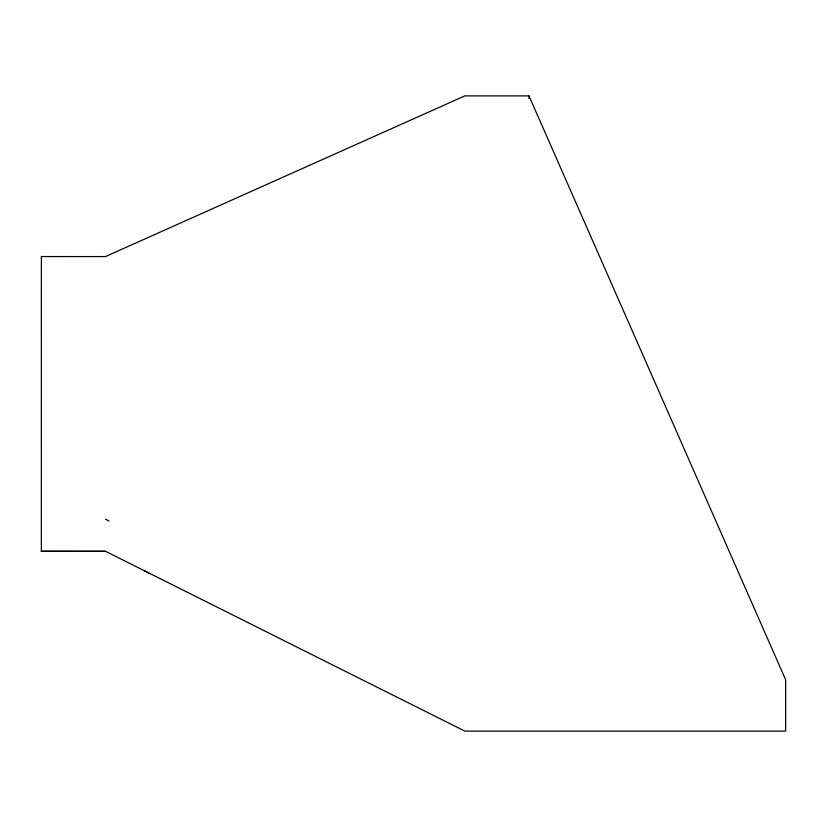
<?xml version="1.0" encoding="UTF-8"?>
<svg xmlns="http://www.w3.org/2000/svg" width="827" height="827" viewBox="0 0 827 827"><rect width="100%" height="100%" fill="white"/><g stroke="black" fill="none" stroke-linecap="round" stroke-linejoin="round"><path stroke-width="1.24" d="M41.35 551.309L41.381 256.556L105.422 256.587L464.836 95.891L528.991 95.891L785.65 679.784L785.65 731.109L464.826 731.109L105.515 551.309L41.381 551.278L105.515 551.309M144.539 570.826L148.777 572.946M105.515 519.222L108.978 520.958M528.991 95.891L528.991 98.475"/></g></svg>
